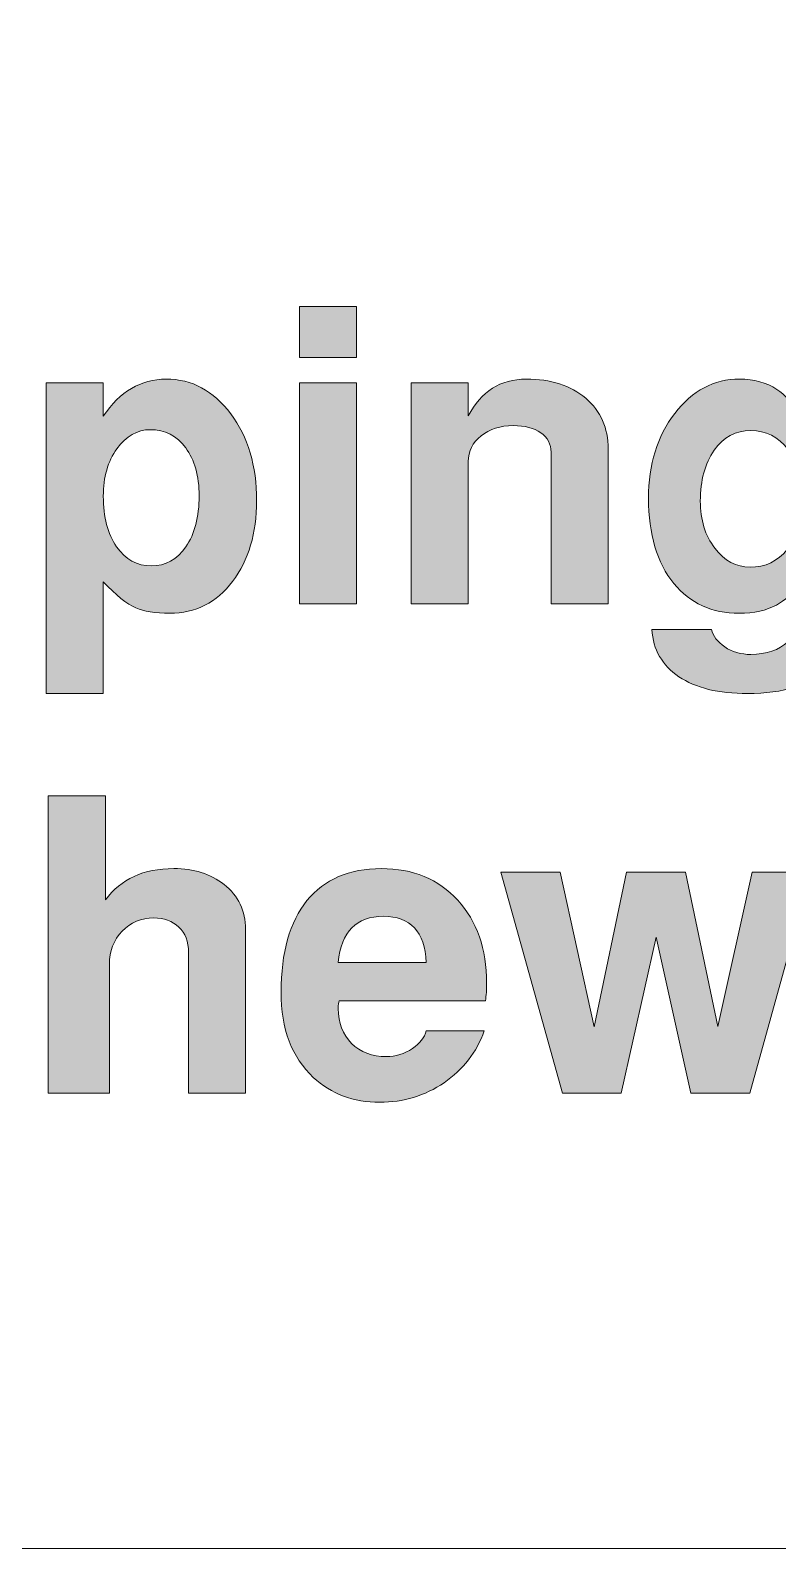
# Model space of a CAD drawing. Header units: inches. Extents: x 0.25 to 7.95, y -7.13 to -0.25.
# Drawn here: x 6.5111 to 6.7402, y -4.9371 to -4.4718 of the extents above; entities that cross this region are included whole.
import ezdxf

# ---------------------------------------------------------------- set-up
doc = ezdxf.new("R2010")
doc.units = ezdxf.units.IN
doc.header["$MEASUREMENT"] = 0
doc.layers.add('Layer 1', color=7, linetype='Continuous')

# ---------------------------------------------------------------- blocks, each defined once
blk = doc.blocks.new('block 75')
at = {"layer": 'Layer 1', "color": 7, "lineweight": 5, "true_color": 0xffffff}
blk.add_lwpolyline([(5.53159, -2.96855), (5.53159, -4.93706), (7.94877, -4.93706), (7.94877, -2.96855)], dxfattribs=at)
blk = doc.blocks.new('block 74')
at = {"layer": 'Layer 1'}
blk.add_blockref('block 75', (0, 0), dxfattribs=at)
blk = doc.blocks.new('block 112')
at = {"layer": 'Layer 1', "true_color": 0xed1f24}
h = blk.add_hatch(color=240, dxfattribs=at)
h.dxf.hatch_style = 2
h.paths.add_polyline_path([(6.6111, -4.57201), (6.59359, -4.57201), (6.59359, -4.55639), (6.6111, -4.55639)])
h.paths.add_polyline_path([(6.6111, -4.64752), (6.59359, -4.64752), (6.59359, -4.57977), (6.6111, -4.57977)])
h = blk.add_hatch(color=240, dxfattribs=at)
h.dxf.hatch_style = 2
edge = h.paths.add_edge_path()
edge.add_spline(control_points=[(6.58047, -4.61589), (6.58047, -4.62589), (6.57802, -4.63414), (6.5731, -4.64064), (6.56818, -4.64714), (6.56176, -4.65039), (6.55385, -4.65039), (6.54935, -4.65039), (6.54589, -4.64985), (6.54347, -4.64876), (6.54064, -4.64752), (6.53731, -4.64485), (6.53347, -4.64077), (6.53347, -4.64077), (6.53347, -4.67501), (6.53347, -4.67501), (6.53347, -4.67501), (6.51597, -4.67501), (6.51597, -4.67501), (6.51597, -4.67501), (6.51597, -4.57977), (6.51597, -4.57977), (6.51597, -4.57977), (6.53347, -4.57977), (6.53347, -4.57977), (6.53347, -4.57977), (6.53347, -4.59001), (6.53347, -4.59001), (6.53855, -4.58243), (6.54497, -4.57864), (6.55272, -4.57864), (6.56064, -4.57864), (6.56724, -4.58218), (6.57254, -4.58927), (6.57783, -4.59635), (6.58047, -4.60522), (6.58047, -4.61589)], knot_values=[0, 0, 0, 0, 1, 1, 1, 2, 2, 2, 3, 3, 3, 4, 4, 4, 5, 5, 5, 6, 6, 6, 7, 7, 7, 8, 8, 8, 9, 9, 9, 10, 10, 10, 11, 11, 11, 12, 12, 12, 12], degree=3, periodic=1)
edge = h.paths.add_edge_path()
edge.add_spline(control_points=[(6.56285, -4.61439), (6.56285, -4.60831), (6.56148, -4.60341), (6.55872, -4.5997), (6.55598, -4.59599), (6.55235, -4.59414), (6.54784, -4.59414), (6.54385, -4.59414), (6.54045, -4.59608), (6.53766, -4.59996), (6.53486, -4.60383), (6.53347, -4.60868), (6.53347, -4.61452), (6.53347, -4.62093), (6.53482, -4.6261), (6.53754, -4.63002), (6.54024, -4.63393), (6.5438, -4.63589), (6.54822, -4.63589), (6.55255, -4.63589), (6.55608, -4.63393), (6.55878, -4.63002), (6.56149, -4.6261), (6.56285, -4.62089), (6.56285, -4.61439)], knot_values=[0, 0, 0, 0, 1, 1, 1, 2, 2, 2, 3, 3, 3, 4, 4, 4, 5, 5, 5, 6, 6, 6, 7, 7, 7, 8, 8, 8, 8], degree=3, periodic=1)
h = blk.add_hatch(color=240, dxfattribs=at)
h.dxf.hatch_style = 2
edge = h.paths.add_edge_path()
edge.add_spline(control_points=[(6.68823, -4.64752), (6.68823, -4.64752), (6.67073, -4.64752), (6.67073, -4.64752), (6.67073, -4.64752), (6.67073, -4.60101), (6.67073, -4.60101), (6.67073, -4.59852), (6.66968, -4.59654), (6.6676, -4.59508), (6.66552, -4.59362), (6.66269, -4.59289), (6.65911, -4.59289), (6.65519, -4.59289), (6.65192, -4.59393), (6.64929, -4.59602), (6.64667, -4.5981), (6.64535, -4.60072), (6.64535, -4.60389), (6.64535, -4.60389), (6.64535, -4.64752), (6.64535, -4.64752), (6.64535, -4.64752), (6.62786, -4.64752), (6.62786, -4.64752), (6.62786, -4.64752), (6.62786, -4.57977), (6.62786, -4.57977), (6.62786, -4.57977), (6.64535, -4.57977), (6.64535, -4.57977), (6.64535, -4.57977), (6.64535, -4.58989), (6.64535, -4.58989), (6.64927, -4.58239), (6.65519, -4.57864), (6.66311, -4.57864), (6.67069, -4.57864), (6.67677, -4.5806), (6.68136, -4.58451), (6.68593, -4.58843), (6.68823, -4.5936), (6.68823, -4.60002), (6.68823, -4.60002), (6.68823, -4.64752), (6.68823, -4.64752)], knot_values=[0, 0, 0, 0, 1, 1, 1, 2, 2, 2, 3, 3, 3, 4, 4, 4, 5, 5, 5, 6, 6, 6, 7, 7, 7, 8, 8, 8, 9, 9, 9, 10, 10, 10, 11, 11, 11, 12, 12, 12, 13, 13, 13, 14, 14, 14, 15, 15, 15, 15], degree=3, periodic=1)
h = blk.add_hatch(color=240, dxfattribs=at)
h.dxf.hatch_style = 2
edge = h.paths.add_edge_path()
edge.add_spline(control_points=[(6.76398, -4.65002), (6.76398, -4.65677), (6.76143, -4.66243), (6.75635, -4.66701), (6.75043, -4.67235), (6.74198, -4.67501), (6.73098, -4.67501), (6.72206, -4.67501), (6.71504, -4.67329), (6.70991, -4.66983), (6.70479, -4.66637), (6.70202, -4.66155), (6.70161, -4.65539), (6.70161, -4.65539), (6.71995, -4.65539), (6.71995, -4.65539), (6.72037, -4.65739), (6.72171, -4.65916), (6.72397, -4.66071), (6.72624, -4.66225), (6.72892, -4.66302), (6.73201, -4.66302), (6.73671, -4.66302), (6.74052, -4.6617), (6.74346, -4.65908), (6.74639, -4.65645), (6.74786, -4.65297), (6.74786, -4.64864), (6.74786, -4.64414), (6.74781, -4.64151), (6.74773, -4.64077), (6.74496, -4.64419), (6.74232, -4.64656), (6.73981, -4.64789), (6.7368, -4.64956), (6.73298, -4.65039), (6.72837, -4.65039), (6.72, -4.65039), (6.71334, -4.64735), (6.70839, -4.64126), (6.7032, -4.63494), (6.7006, -4.62623), (6.7006, -4.61514), (6.7006, -4.60481), (6.70328, -4.59614), (6.70865, -4.58914), (6.71401, -4.58214), (6.72063, -4.57864), (6.7285, -4.57864), (6.73294, -4.57864), (6.73676, -4.57968), (6.73994, -4.58177), (6.74228, -4.58335), (6.74492, -4.58606), (6.74786, -4.58989), (6.74786, -4.58989), (6.74786, -4.57977), (6.74786, -4.57977), (6.74786, -4.57977), (6.76398, -4.57977), (6.76398, -4.57977), (6.76398, -4.57977), (6.76398, -4.65002), (6.76398, -4.65002)], knot_values=[0, 0, 0, 0, 1, 1, 1, 2, 2, 2, 3, 3, 3, 4, 4, 4, 5, 5, 5, 6, 6, 6, 7, 7, 7, 8, 8, 8, 9, 9, 9, 10, 10, 10, 11, 11, 11, 12, 12, 12, 13, 13, 13, 14, 14, 14, 15, 15, 15, 16, 16, 16, 17, 17, 17, 18, 18, 18, 19, 19, 19, 20, 20, 20, 21, 21, 21, 21], degree=3, periodic=1)
edge = h.paths.add_edge_path()
edge.add_spline(control_points=[(6.74786, -4.61464), (6.74786, -4.60881), (6.74635, -4.60398), (6.74335, -4.60014), (6.74036, -4.59631), (6.73656, -4.59439), (6.73198, -4.59439), (6.72731, -4.59439), (6.72356, -4.59641), (6.72073, -4.60045), (6.7179, -4.6045), (6.71648, -4.60968), (6.71648, -4.61601), (6.71648, -4.62177), (6.71796, -4.62658), (6.72091, -4.63045), (6.72387, -4.63432), (6.72748, -4.63626), (6.73173, -4.63626), (6.7364, -4.63626), (6.74019, -4.63447), (6.7431, -4.63089), (6.74627, -4.62697), (6.74786, -4.62155), (6.74786, -4.61464)], knot_values=[0, 0, 0, 0, 1, 1, 1, 2, 2, 2, 3, 3, 3, 4, 4, 4, 5, 5, 5, 6, 6, 6, 7, 7, 7, 8, 8, 8, 8], degree=3, periodic=1)
h = blk.add_hatch(color=240, dxfattribs=at)
h.dxf.hatch_style = 2
edge = h.paths.add_edge_path()
edge.add_spline(control_points=[(6.5771, -4.79751), (6.5771, -4.79751), (6.5596, -4.79751), (6.5596, -4.79751), (6.5596, -4.79751), (6.5596, -4.75429), (6.5596, -4.75429), (6.5596, -4.75103), (6.5586, -4.74846), (6.5566, -4.74658), (6.5546, -4.7447), (6.55206, -4.74376), (6.54897, -4.74376), (6.54506, -4.74376), (6.5418, -4.74512), (6.53923, -4.74784), (6.53664, -4.75055), (6.53535, -4.75395), (6.53535, -4.75804), (6.53535, -4.75804), (6.53535, -4.79751), (6.53535, -4.79751), (6.53535, -4.79751), (6.51659, -4.79751), (6.51659, -4.79751), (6.51659, -4.79751), (6.51659, -4.70639), (6.51659, -4.70639), (6.51659, -4.70639), (6.5341, -4.70639), (6.5341, -4.70639), (6.5341, -4.70639), (6.5341, -4.73826), (6.5341, -4.73826), (6.53885, -4.73185), (6.54584, -4.72864), (6.55509, -4.72864), (6.56118, -4.72864), (6.5663, -4.73027), (6.57048, -4.73351), (6.57489, -4.73701), (6.5771, -4.7416), (6.5771, -4.74726), (6.5771, -4.74726), (6.5771, -4.79751), (6.5771, -4.79751)], knot_values=[0, 0, 0, 0, 1, 1, 1, 2, 2, 2, 3, 3, 3, 4, 4, 4, 5, 5, 5, 6, 6, 6, 7, 7, 7, 8, 8, 8, 9, 9, 9, 10, 10, 10, 11, 11, 11, 12, 12, 12, 13, 13, 13, 14, 14, 14, 15, 15, 15, 15], degree=3, periodic=1)
h = blk.add_hatch(color=240, dxfattribs=at)
h.dxf.hatch_style = 2
edge = h.paths.add_edge_path()
edge.add_spline(control_points=[(6.65098, -4.76376), (6.65098, -4.76576), (6.65086, -4.76756), (6.65061, -4.76914), (6.65061, -4.76914), (6.60573, -4.76914), (6.60573, -4.76914), (6.60556, -4.76964), (6.60548, -4.77043), (6.60548, -4.77151), (6.60548, -4.77593), (6.60684, -4.77949), (6.60956, -4.7822), (6.61229, -4.78491), (6.61584, -4.78626), (6.62022, -4.78626), (6.62311, -4.78626), (6.62579, -4.78543), (6.62827, -4.78376), (6.6305, -4.78218), (6.6319, -4.78039), (6.63248, -4.77839), (6.63248, -4.77839), (6.65023, -4.77839), (6.65023, -4.77839), (6.64789, -4.78497), (6.64379, -4.79026), (6.63792, -4.79426), (6.63204, -4.79827), (6.62548, -4.80027), (6.61823, -4.80027), (6.61015, -4.80027), (6.60335, -4.79772), (6.59785, -4.79264), (6.59127, -4.78655), (6.58798, -4.77785), (6.58798, -4.76651), (6.58798, -4.75435), (6.59062, -4.745), (6.59591, -4.73845), (6.60121, -4.73191), (6.60881, -4.72864), (6.61873, -4.72864), (6.6284, -4.72864), (6.63619, -4.73187), (6.6421, -4.73832), (6.64802, -4.74478), (6.65098, -4.75326), (6.65098, -4.76376)], knot_values=[0, 0, 0, 0, 1, 1, 1, 2, 2, 2, 3, 3, 3, 4, 4, 4, 5, 5, 5, 6, 6, 6, 7, 7, 7, 8, 8, 8, 9, 9, 9, 10, 10, 10, 11, 11, 11, 12, 12, 12, 13, 13, 13, 14, 14, 14, 15, 15, 15, 16, 16, 16, 16], degree=3, periodic=1)
edge = h.paths.add_edge_path()
edge.add_spline(control_points=[(6.63248, -4.75739), (6.63197, -4.74797), (6.6276, -4.74327), (6.61936, -4.74327), (6.61103, -4.74327), (6.6064, -4.74797), (6.60548, -4.75739), (6.60548, -4.75739), (6.63248, -4.75739), (6.63248, -4.75739)], knot_values=[0, 0, 0, 0, 1, 1, 1, 2, 2, 2, 3, 3, 3, 3], degree=3, periodic=1)
h = blk.add_hatch(color=240, dxfattribs=at)
h.dxf.hatch_style = 2
h.paths.add_polyline_path([(6.75048, -4.72976), (6.73161, -4.79751), (6.71362, -4.79751), (6.70298, -4.74966), (6.69225, -4.79751), (6.67424, -4.79751), (6.65535, -4.72976), (6.67348, -4.72976), (6.68398, -4.77714), (6.69385, -4.72976), (6.71198, -4.72976), (6.72186, -4.77701), (6.73235, -4.72976)])
at = {"layer": 'Layer 1', "lineweight": 0}
for points in [[(6.6111, -4.57201), (6.59359, -4.57201), (6.59359, -4.55639), (6.6111, -4.55639), (6.6111, -4.57201)], [(6.6111, -4.64752), (6.59359, -4.64752), (6.59359, -4.57977), (6.6111, -4.57977), (6.6111, -4.64752)], [(6.75048, -4.72976), (6.73161, -4.79751), (6.71362, -4.79751), (6.70298, -4.74966), (6.69225, -4.79751), (6.67424, -4.79751), (6.65535, -4.72976), (6.67348, -4.72976), (6.68398, -4.77714), (6.69385, -4.72976), (6.71198, -4.72976), (6.72186, -4.77701), (6.73235, -4.72976), (6.75048, -4.72976)]]:
    blk.add_lwpolyline(points, dxfattribs=at)
for points, knots in [([(6.58047, -4.61589), (6.58047, -4.62589), (6.57802, -4.63414), (6.5731, -4.64064), (6.56818, -4.64714), (6.56176, -4.65039), (6.55385, -4.65039), (6.54935, -4.65039), (6.54589, -4.64985), (6.54347, -4.64876), (6.54064, -4.64752), (6.53731, -4.64485), (6.53347, -4.64077), (6.53347, -4.64077), (6.53347, -4.67501), (6.53347, -4.67501), (6.53347, -4.67501), (6.51597, -4.67501), (6.51597, -4.67501), (6.51597, -4.67501), (6.51597, -4.57977), (6.51597, -4.57977), (6.51597, -4.57977), (6.53347, -4.57977), (6.53347, -4.57977), (6.53347, -4.57977), (6.53347, -4.59001), (6.53347, -4.59001), (6.53855, -4.58243), (6.54497, -4.57864), (6.55272, -4.57864), (6.56064, -4.57864), (6.56724, -4.58218), (6.57254, -4.58927), (6.57783, -4.59635), (6.58047, -4.60522), (6.58047, -4.61589)], [0, 0, 0, 0, 1, 1, 1, 2, 2, 2, 3, 3, 3, 4, 4, 4, 5, 5, 5, 6, 6, 6, 7, 7, 7, 8, 8, 8, 9, 9, 9, 10, 10, 10, 11, 11, 11, 12, 12, 12, 12]), ([(6.68823, -4.64752), (6.68823, -4.64752), (6.67073, -4.64752), (6.67073, -4.64752), (6.67073, -4.64752), (6.67073, -4.60101), (6.67073, -4.60101), (6.67073, -4.59852), (6.66968, -4.59654), (6.6676, -4.59508), (6.66552, -4.59362), (6.66269, -4.59289), (6.65911, -4.59289), (6.65519, -4.59289), (6.65192, -4.59393), (6.64929, -4.59602), (6.64667, -4.5981), (6.64535, -4.60072), (6.64535, -4.60389), (6.64535, -4.60389), (6.64535, -4.64752), (6.64535, -4.64752), (6.64535, -4.64752), (6.62786, -4.64752), (6.62786, -4.64752), (6.62786, -4.64752), (6.62786, -4.57977), (6.62786, -4.57977), (6.62786, -4.57977), (6.64535, -4.57977), (6.64535, -4.57977), (6.64535, -4.57977), (6.64535, -4.58989), (6.64535, -4.58989), (6.64927, -4.58239), (6.65519, -4.57864), (6.66311, -4.57864), (6.67069, -4.57864), (6.67677, -4.5806), (6.68136, -4.58451), (6.68593, -4.58843), (6.68823, -4.5936), (6.68823, -4.60002), (6.68823, -4.60002), (6.68823, -4.64752), (6.68823, -4.64752)], [0, 0, 0, 0, 1, 1, 1, 2, 2, 2, 3, 3, 3, 4, 4, 4, 5, 5, 5, 6, 6, 6, 7, 7, 7, 8, 8, 8, 9, 9, 9, 10, 10, 10, 11, 11, 11, 12, 12, 12, 13, 13, 13, 14, 14, 14, 15, 15, 15, 15]), ([(6.76398, -4.65002), (6.76398, -4.65677), (6.76143, -4.66243), (6.75635, -4.66701), (6.75043, -4.67235), (6.74198, -4.67501), (6.73098, -4.67501), (6.72206, -4.67501), (6.71504, -4.67329), (6.70991, -4.66983), (6.70479, -4.66637), (6.70202, -4.66155), (6.70161, -4.65539), (6.70161, -4.65539), (6.71995, -4.65539), (6.71995, -4.65539), (6.72037, -4.65739), (6.72171, -4.65916), (6.72397, -4.66071), (6.72624, -4.66225), (6.72892, -4.66302), (6.73201, -4.66302), (6.73671, -4.66302), (6.74052, -4.6617), (6.74346, -4.65908), (6.74639, -4.65645), (6.74786, -4.65297), (6.74786, -4.64864), (6.74786, -4.64414), (6.74781, -4.64151), (6.74773, -4.64077), (6.74496, -4.64419), (6.74232, -4.64656), (6.73981, -4.64789), (6.7368, -4.64956), (6.73298, -4.65039), (6.72837, -4.65039), (6.72, -4.65039), (6.71334, -4.64735), (6.70839, -4.64126), (6.7032, -4.63494), (6.7006, -4.62623), (6.7006, -4.61514), (6.7006, -4.60481), (6.70328, -4.59614), (6.70865, -4.58914), (6.71401, -4.58214), (6.72063, -4.57864), (6.7285, -4.57864), (6.73294, -4.57864), (6.73676, -4.57968), (6.73994, -4.58177), (6.74228, -4.58335), (6.74492, -4.58606), (6.74786, -4.58989), (6.74786, -4.58989), (6.74786, -4.57977), (6.74786, -4.57977), (6.74786, -4.57977), (6.76398, -4.57977), (6.76398, -4.57977), (6.76398, -4.57977), (6.76398, -4.65002), (6.76398, -4.65002)], [0, 0, 0, 0, 1, 1, 1, 2, 2, 2, 3, 3, 3, 4, 4, 4, 5, 5, 5, 6, 6, 6, 7, 7, 7, 8, 8, 8, 9, 9, 9, 10, 10, 10, 11, 11, 11, 12, 12, 12, 13, 13, 13, 14, 14, 14, 15, 15, 15, 16, 16, 16, 17, 17, 17, 18, 18, 18, 19, 19, 19, 20, 20, 20, 21, 21, 21, 21]), ([(6.56285, -4.61439), (6.56285, -4.60831), (6.56148, -4.60341), (6.55872, -4.5997), (6.55598, -4.59599), (6.55235, -4.59414), (6.54784, -4.59414), (6.54385, -4.59414), (6.54045, -4.59608), (6.53766, -4.59996), (6.53486, -4.60383), (6.53347, -4.60868), (6.53347, -4.61452), (6.53347, -4.62093), (6.53482, -4.6261), (6.53754, -4.63002), (6.54024, -4.63393), (6.5438, -4.63589), (6.54822, -4.63589), (6.55255, -4.63589), (6.55608, -4.63393), (6.55878, -4.63002), (6.56149, -4.6261), (6.56285, -4.62089), (6.56285, -4.61439)], [0, 0, 0, 0, 1, 1, 1, 2, 2, 2, 3, 3, 3, 4, 4, 4, 5, 5, 5, 6, 6, 6, 7, 7, 7, 8, 8, 8, 8]), ([(6.74786, -4.61464), (6.74786, -4.60881), (6.74635, -4.60398), (6.74335, -4.60014), (6.74036, -4.59631), (6.73656, -4.59439), (6.73198, -4.59439), (6.72731, -4.59439), (6.72356, -4.59641), (6.72073, -4.60045), (6.7179, -4.6045), (6.71648, -4.60968), (6.71648, -4.61601), (6.71648, -4.62177), (6.71796, -4.62658), (6.72091, -4.63045), (6.72387, -4.63432), (6.72748, -4.63626), (6.73173, -4.63626), (6.7364, -4.63626), (6.74019, -4.63447), (6.7431, -4.63089), (6.74627, -4.62697), (6.74786, -4.62155), (6.74786, -4.61464)], [0, 0, 0, 0, 1, 1, 1, 2, 2, 2, 3, 3, 3, 4, 4, 4, 5, 5, 5, 6, 6, 6, 7, 7, 7, 8, 8, 8, 8]), ([(6.5771, -4.79751), (6.5771, -4.79751), (6.5596, -4.79751), (6.5596, -4.79751), (6.5596, -4.79751), (6.5596, -4.75429), (6.5596, -4.75429), (6.5596, -4.75103), (6.5586, -4.74846), (6.5566, -4.74658), (6.5546, -4.7447), (6.55206, -4.74376), (6.54897, -4.74376), (6.54506, -4.74376), (6.5418, -4.74512), (6.53923, -4.74784), (6.53664, -4.75055), (6.53535, -4.75395), (6.53535, -4.75804), (6.53535, -4.75804), (6.53535, -4.79751), (6.53535, -4.79751), (6.53535, -4.79751), (6.51659, -4.79751), (6.51659, -4.79751), (6.51659, -4.79751), (6.51659, -4.70639), (6.51659, -4.70639), (6.51659, -4.70639), (6.5341, -4.70639), (6.5341, -4.70639), (6.5341, -4.70639), (6.5341, -4.73826), (6.5341, -4.73826), (6.53885, -4.73185), (6.54584, -4.72864), (6.55509, -4.72864), (6.56118, -4.72864), (6.5663, -4.73027), (6.57048, -4.73351), (6.57489, -4.73701), (6.5771, -4.7416), (6.5771, -4.74726), (6.5771, -4.74726), (6.5771, -4.79751), (6.5771, -4.79751)], [0, 0, 0, 0, 1, 1, 1, 2, 2, 2, 3, 3, 3, 4, 4, 4, 5, 5, 5, 6, 6, 6, 7, 7, 7, 8, 8, 8, 9, 9, 9, 10, 10, 10, 11, 11, 11, 12, 12, 12, 13, 13, 13, 14, 14, 14, 15, 15, 15, 15]), ([(6.65098, -4.76376), (6.65098, -4.76576), (6.65086, -4.76756), (6.65061, -4.76914), (6.65061, -4.76914), (6.60573, -4.76914), (6.60573, -4.76914), (6.60556, -4.76964), (6.60548, -4.77043), (6.60548, -4.77151), (6.60548, -4.77593), (6.60684, -4.77949), (6.60956, -4.7822), (6.61229, -4.78491), (6.61584, -4.78626), (6.62022, -4.78626), (6.62311, -4.78626), (6.62579, -4.78543), (6.62827, -4.78376), (6.6305, -4.78218), (6.6319, -4.78039), (6.63248, -4.77839), (6.63248, -4.77839), (6.65023, -4.77839), (6.65023, -4.77839), (6.64789, -4.78497), (6.64379, -4.79026), (6.63792, -4.79426), (6.63204, -4.79827), (6.62548, -4.80027), (6.61823, -4.80027), (6.61015, -4.80027), (6.60335, -4.79772), (6.59785, -4.79264), (6.59127, -4.78655), (6.58798, -4.77785), (6.58798, -4.76651), (6.58798, -4.75435), (6.59062, -4.745), (6.59591, -4.73845), (6.60121, -4.73191), (6.60881, -4.72864), (6.61873, -4.72864), (6.6284, -4.72864), (6.63619, -4.73187), (6.6421, -4.73832), (6.64802, -4.74478), (6.65098, -4.75326), (6.65098, -4.76376)], [0, 0, 0, 0, 1, 1, 1, 2, 2, 2, 3, 3, 3, 4, 4, 4, 5, 5, 5, 6, 6, 6, 7, 7, 7, 8, 8, 8, 9, 9, 9, 10, 10, 10, 11, 11, 11, 12, 12, 12, 13, 13, 13, 14, 14, 14, 15, 15, 15, 16, 16, 16, 16]), ([(6.63248, -4.75739), (6.63197, -4.74797), (6.6276, -4.74327), (6.61936, -4.74327), (6.61103, -4.74327), (6.6064, -4.74797), (6.60548, -4.75739), (6.60548, -4.75739), (6.63248, -4.75739), (6.63248, -4.75739)], [0, 0, 0, 0, 1, 1, 1, 2, 2, 2, 3, 3, 3, 3])]:
    blk.add_open_spline(points, degree=3, knots=knots, dxfattribs=at)
blk = doc.blocks.new('block 111')
at = {"layer": 'Layer 1'}
blk.add_blockref('block 112', (0, 0), dxfattribs=at)
blk = doc.blocks.new('block 109')
at = {"layer": 'Layer 1'}
blk.add_blockref('block 111', (0, 0), dxfattribs=at)

msp = doc.modelspace()

# ---------------------------------------------------------------- block references
at = {"layer": 'Layer 1'}
for name in ['block 74', 'block 109']:
    msp.add_blockref(name, (0, 0), dxfattribs=at)

doc.saveas('drawing.dxf')
